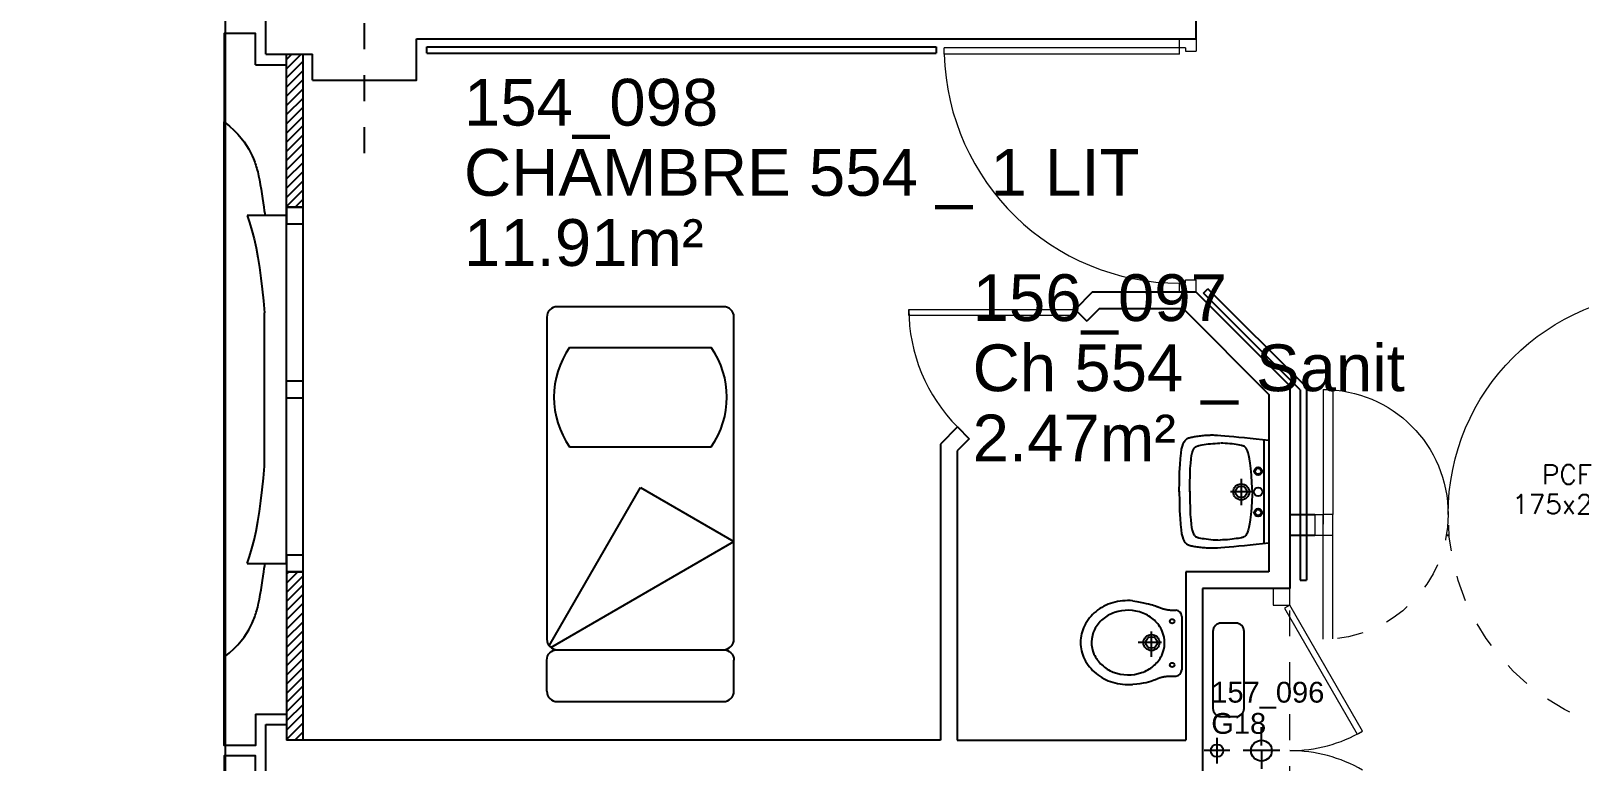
# Model space of a CAD drawing. Header units: metres. Extents: x -5 to 211, y -2 to 116.
# Drawn here: x 151.25 to 158.69, y 96.22 to 99.73 of the extents above; entities that cross this region are included whole.
import ezdxf
from ezdxf.enums import TextEntityAlignment as Align

# ---------------------------------------------------------------- set-up
doc = ezdxf.new("R2010")
doc.units = ezdxf.units.M
doc.header["$MEASUREMENT"] = 0
doc.linetypes.add('CACHÉ', pattern=[0.25, 0.125, -0.125])
doc.linetypes.add('CONTINU', pattern=[0])
doc.layers.get('0').update_dxf_attribs({"linetype": 'CONTINUOUS'})
for name, color, linetype in [('001 axes', 1, 'CONTINUOUS'), ('004 isolation', 7, 'CONTINUOUS'), ('006 sanitaire', 5, 'CONTINUOUS'), ('009 main courante', 171, 'CONTINUOUS'), ('400 Lits', 150, 'CONTINUOUS'), ('A_CHASS', 4, 'CONTINUOUS'), ('A_Etiqu_Gaine', 8, 'CONTINUOUS'), ('A_Etiqu_Gaine_code', 8, 'CONTINUOUS'), ('A_Etiqu_Local', 8, 'CONTINUOUS'), ('A_MURS_ALÈG', 7, 'CONTINU'), ('A_MURS_CLOI', 7, 'CONTINUOUS'), ('A_MURS_STRU', 7, 'CONTINU'), ('CONTOUR', 54, 'CONTINUOUS')]:
    doc.layers.add(name, color=color, linetype=linetype)
doc.layers.add('A_PORT', color=8, linetype='CONTINUOUS', lineweight=0)
doc.styles.add('Attribut', font='arial.ttf')
doc.styles.add('ROMANS8', font='romans8.shx', dxfattribs={"height": 50})

# ---------------------------------------------------------------- blocks, each defined once
blk = doc.blocks.new('A_Etiqu_Local')
at = {"style": 'Attribut', "flags": 1}
for tag, p in [('CODE_HOPITAL', (-0.4463, 1.9645)), ('CODE_SITE', (-0.4463, 1.7395)), ('CODE_BATIMENT', (-0.4463, 1.5145)), ('CODE_SECTEUR', (-0.4463, 1.2895)), ('CODE_ETAGE', (-0.4463, 1.0645)), ('NOM_NORMALISE', (-0.4463, -0.843)), ('SECTEUR_ACTIVITE', (-0.4463, -1.068)), ('SOUS_SECTEUR_ACTIVITE', (-0.4463, -1.293)), ('VOLUME', (-0.4463, -1.518)), ('SERVICE', (-0.4463, -1.743)), ('CODE_UG', (-0.4463, -1.968)), ('CODE_UA', (-0.4463, -2.193)), ('CODE_POLE', (-0.4463, -2.418)), ('OCCUPANT_EXTERNE', (-0.4463, -2.643)), ('DISPONIBILITE', (-0.4463, -2.868)), ('ACCES_HANDICAPES', (-0.4463, -3.093)), ('NATURE_SOL', (-0.4463, -3.318)), ('RISQUE_LABORATOIRE', (-0.4463, -3.543)), ('AMIANTE', (-0.4463, -3.768))]:
    blk.add_attdef(tag, p, '', height=0.15, dxfattribs=at)
at = {"layer": 'A_Etiqu_Local', "style": 'Attribut'}
for tag, p in [('CODE_PIECE', (-0.4437, 0.5281)), ('NOM_USAGE', (-0.4437, 0.1906)), ('SURFACE', (-0.4437, -0.1469))]:
    blk.add_attdef(tag, p, '', height=0.225, dxfattribs=at)
blk = doc.blocks.new('A_Etiqu_Gaine')
at = {"style": 'Attribut', "flags": 1}
for tag, p in [('CODE_HOPITAL', (-0.4323, 0.8651)), ('CODE_SITE', (-0.4323, 0.7151)), ('CODE_BATIMENT', (-0.4323, 0.5651)), ('CODE_SECTEUR', (-0.4323, 0.4151)), ('CODE_ETAGE', (-0.4323, 0.2651)), ('NOM_NORMALISE', (-0.4323, -0.3349)), ('SECTEUR_ACTIVITE', (-0.4323, -0.4849)), ('SOUS_SECTEUR_ACTIVITE', (-0.4323, -0.6349)), ('SURFACE', (-0.4323, -0.7849)), ('CODE_UG', (-0.4323, -0.9349)), ('CODE_POLE', (-0.4323, -1.0849)), ('AMIANTE', (-0.4323, -1.2349))]:
    blk.add_attdef(tag, p, '', height=0.1, dxfattribs=at)
at = {"layer": 'A_Etiqu_Gaine', "style": 'Attribut'}
blk.add_attdef('NOM_USAGE', (-0.4323, -0.1849), '', height=0.1, dxfattribs=at)
at = {"layer": 'A_Etiqu_Gaine_code', "style": 'Attribut'}
blk.add_attdef('CODE_PIECE', (-0.4323, -0.0349), '', height=0.1, dxfattribs=at)
blk = doc.blocks.new('-P175bt10')
at = {"layer": 'A_PORT', "linetype": 'Continuous'}
for p, q in [((0.0408, 1.1675), (0.0408, 0.1)), ((0.0875, 1.1665), (0.0875, 0.1)), ((1.6625, 0.699), (1.6625, 0.1)), ((1.7092, 0.7008), (1.7092, 0.1)), ((0, 0.1), (0, 0)), ((0, 0.1), (0.0408, 0.1)), ((0.0408, 0.1), (0.0875, 0.1)), ((0.0408, 0.1), (0.0408, 0.0533)), ((0.0408, -0.9675), (0.0408, 0.1)), ((0.0875, -0.9665), (0.0875, 0.1)), ((1.6625, 0.1), (1.7092, 0.1)), ((1.6625, -0.499), (1.6625, 0.1)), ((1.7092, 0.1), (1.7092, 0.0533)), ((1.75, 0.1), (1.7092, 0.1)), ((1.7092, -0.5008), (1.7092, 0.1)), ((1.75, 0.1), (1.75, 0))]:
    blk.add_line(p, q, dxfattribs=at)
at = {"layer": 'A_PORT'}
for p, q in [((0, 0), (0.0875, 0)), ((1.75, 0), (1.6625, 0))]:
    blk.add_line(p, q, dxfattribs=at)
at = {"layer": 'A_PORT', "linetype": 'Continuous'}
for centre, radius, start, end in [((0.0408, 0.1), 1.0675, 0, 90), ((1.7092, 0.1), 0.6008, 90, 180)]:
    blk.add_arc(centre, radius, start, end, dxfattribs=at)
at = {"layer": 'A_PORT', "linetype": 'CACHÉ'}
for centre, radius, start, end in [((0.0408, 0.1), 1.0675, 270, 0), ((1.7092, 0.1), 0.6008, 180, 270)]:
    blk.add_arc(centre, radius, start, end, dxfattribs=at)
at = {"layer": 'A_PORT', "linetype": 'Continuous', "style": 'ROMANS8'}
for tag, p in [('PCF', (0.5371, 0.2448)), ('175X204', (0.5272, 0.1021))]:
    blk.add_attdef(tag, text='', height=0.0933, dxfattribs=at).set_placement(p, align=Align.CENTER)

msp = doc.modelspace()

# ---------------------------------------------------------------- linework, layer by layer
at = {"layer": '001 axes', "color": 8, "linetype": 'CACHÉ'}
msp.add_line((152.8502, 99.1461), (152.8502, 100.3461), dxfattribs=at)
at = {"layer": '004 isolation', "color": 8, "linetype": 'Continuous'}
for p, q in [((152.5008, 99.6216), (152.4752, 99.596)), ((152.4752, 99.5518), (152.545, 99.6216)), ((152.4752, 99.6216), (152.5552, 99.6216)), ((152.4752, 98.8858), (152.4752, 99.6216)), ((152.5552, 99.5876), (152.4752, 99.5076)), ((152.5552, 98.8858), (152.5552, 99.6216)), ((152.4752, 99.4634), (152.5552, 99.5434)), ((152.5552, 99.4992), (152.4752, 99.4192)), ((152.4752, 99.375), (152.5552, 99.455)), ((152.5552, 99.4108), (152.4752, 99.3308)), ((152.4752, 99.2866), (152.5552, 99.3666)), ((152.5552, 99.3224), (152.4752, 99.2424)), ((152.4752, 99.1982), (152.5552, 99.2782)), ((152.5552, 99.234), (152.4752, 99.154)), ((152.4752, 99.1098), (152.5552, 99.1898)), ((152.5552, 99.1456), (152.4752, 99.0656)), ((152.4752, 99.0214), (152.5552, 99.1014)), ((152.5552, 99.0572), (152.4752, 98.9773)), ((152.4752, 98.933), (152.5552, 99.013)), ((152.5552, 98.9688), (152.4752, 98.8889)), ((152.4752, 98.8858), (152.5552, 98.8858)), ((152.5163, 98.8858), (152.5552, 98.9247)), ((152.4857, 97.1316), (152.4752, 97.1211)), ((152.4752, 97.0769), (152.5299, 97.1316)), ((152.5552, 97.1316), (152.4752, 97.1316)), ((152.4752, 97.1316), (152.4752, 96.3213)), ((152.5552, 97.1127), (152.4752, 97.0327)), ((152.5552, 96.3213), (152.5552, 97.1316)), ((152.4752, 96.9886), (152.5552, 97.0686)), ((152.5552, 97.0244), (152.4752, 96.9444)), ((152.4752, 96.9001), (152.5552, 96.9802)), ((152.5552, 96.936), (152.4752, 96.8559)), ((152.4752, 96.8117), (152.5552, 96.8917)), ((152.5552, 96.8476), (152.4752, 96.7676)), ((152.4752, 96.7234), (152.5552, 96.8034)), ((152.5552, 96.7592), (152.4752, 96.6792)), ((152.4752, 96.635), (152.5552, 96.715)), ((152.5552, 96.6708), (152.4752, 96.5908)), ((152.4752, 96.5466), (152.5552, 96.6266)), ((152.5552, 96.5824), (152.4752, 96.5024)), ((152.4752, 96.4582), (152.5552, 96.5382)), ((152.5552, 96.494), (152.4752, 96.414)), ((152.4752, 96.3698), (152.5552, 96.4498)), ((152.5552, 96.4056), (152.4752, 96.3256)), ((152.515, 96.3213), (152.5552, 96.3614)), ((152.5552, 96.3213), (152.4752, 96.3213))]:
    msp.add_line(p, q, dxfattribs=at)
at = {"layer": '006 sanitaire', "color": 8, "linetype": 'Continuous'}
for p, q in [((156.792, 97.7564), (156.7965, 97.763)), ((156.7965, 97.763), (156.7989, 97.7657)), ((156.7989, 97.7657), (156.8014, 97.7682)), ((156.8014, 97.7682), (156.804, 97.7703)), ((156.804, 97.7703), (156.8069, 97.7722)), ((156.8069, 97.7722), (156.81, 97.7739)), ((156.81, 97.7739), (156.8133, 97.7754)), ((156.8133, 97.7754), (156.817, 97.7767)), ((156.817, 97.7767), (156.821, 97.7779)), ((156.821, 97.7779), (156.8255, 97.7791)), ((156.8255, 97.7791), (156.8303, 97.7801)), ((156.8303, 97.7801), (156.8356, 97.7812)), ((156.8356, 97.7812), (156.8414, 97.7822)), ((156.8414, 97.7822), (156.8474, 97.7831)), ((156.8474, 97.7831), (156.8537, 97.784)), ((156.8537, 97.784), (156.8601, 97.7849)), ((156.8601, 97.7849), (156.8667, 97.7857)), ((156.8667, 97.7857), (156.8733, 97.7865)), ((156.8733, 97.7865), (156.8798, 97.7872)), ((156.8798, 97.7872), (156.8862, 97.7878)), ((156.8862, 97.7878), (156.8923, 97.7883)), ((156.8923, 97.7883), (156.8983, 97.7888)), ((156.8983, 97.7888), (156.904, 97.7892)), ((156.904, 97.7892), (156.9096, 97.7895)), ((156.9096, 97.7895), (156.9152, 97.7897)), ((156.9152, 97.7897), (156.9208, 97.7898)), ((156.9208, 97.7898), (156.9266, 97.7898)), ((156.9266, 97.7898), (156.9327, 97.7898)), ((156.9327, 97.7898), (156.9391, 97.7896)), ((156.9391, 97.7896), (156.9459, 97.7893)), ((156.9459, 97.7893), (156.9532, 97.7889)), ((156.9532, 97.7889), (156.9695, 97.7879)), ((156.9695, 97.7879), (156.9881, 97.7864)), ((156.9881, 97.7864), (157.0088, 97.7846)), ((157.0088, 97.7846), (157.0314, 97.7825)), ((157.0314, 97.7825), (157.0559, 97.7801)), ((157.0559, 97.7801), (157.082, 97.7775)), ((157.082, 97.7775), (157.1096, 97.7748)), ((157.1096, 97.7748), (157.1387, 97.7718)), ((157.1387, 97.7718), (157.169, 97.7688)), ((157.169, 97.7688), (157.2004, 97.7657)), ((157.1755, 97.7657), (157.1755, 97.2704)), ((157.2004, 97.7657), (157.2004, 97.2704)), ((156.7747, 97.6775), (156.7774, 97.7018)), ((156.7774, 97.7018), (156.7804, 97.7211)), ((156.7804, 97.7211), (156.7839, 97.7361)), ((156.7839, 97.7361), (156.7878, 97.7477)), ((156.7878, 97.7477), (156.792, 97.7564)), ((156.8259, 97.6745), (156.8283, 97.6909)), ((156.8283, 97.6909), (156.8309, 97.7037)), ((156.8309, 97.7037), (156.8339, 97.7134)), ((156.8339, 97.7134), (156.837, 97.7206)), ((156.837, 97.7206), (156.8403, 97.7261)), ((156.8403, 97.7261), (156.842, 97.7283)), ((156.842, 97.7283), (156.8438, 97.7302)), ((156.8438, 97.7302), (156.8456, 97.7319)), ((156.8456, 97.7319), (156.8476, 97.7333)), ((156.8476, 97.7333), (156.8497, 97.7346)), ((156.8497, 97.7346), (156.852, 97.7357)), ((156.852, 97.7357), (156.8545, 97.7367)), ((156.8545, 97.7367), (156.8572, 97.7376)), ((156.8572, 97.7376), (156.8601, 97.7384)), ((156.8601, 97.7384), (156.8633, 97.7393)), ((156.8633, 97.7393), (156.8707, 97.7408)), ((156.8707, 97.7408), (156.879, 97.7424)), ((156.879, 97.7424), (156.8882, 97.7439)), ((156.8882, 97.7439), (156.8982, 97.7453)), ((156.8982, 97.7453), (156.9087, 97.7466)), ((156.9087, 97.7466), (156.9196, 97.7478)), ((156.9196, 97.7478), (156.9307, 97.7488)), ((156.9307, 97.7488), (156.9418, 97.7496)), ((156.9418, 97.7496), (156.9529, 97.7502)), ((156.9529, 97.7502), (156.9636, 97.7506)), ((156.9787, 97.7502), (156.968, 97.7506)), ((156.9898, 97.7496), (156.9787, 97.7502)), ((157.0009, 97.7488), (156.9898, 97.7496)), ((157.012, 97.7478), (157.0009, 97.7488)), ((157.0229, 97.7466), (157.012, 97.7478)), ((157.0334, 97.7453), (157.0229, 97.7466)), ((157.0433, 97.7439), (157.0334, 97.7453)), ((157.0526, 97.7424), (157.0433, 97.7439)), ((157.0609, 97.7408), (157.0526, 97.7424)), ((157.0682, 97.7393), (157.0609, 97.7408)), ((157.0715, 97.7384), (157.0682, 97.7393)), ((157.0744, 97.7376), (157.0715, 97.7384)), ((157.0771, 97.7367), (157.0744, 97.7376)), ((157.0796, 97.7357), (157.0771, 97.7367)), ((157.0819, 97.7346), (157.0796, 97.7357)), ((157.084, 97.7333), (157.0819, 97.7346)), ((157.0859, 97.7319), (157.084, 97.7333)), ((157.0878, 97.7302), (157.0859, 97.7319)), ((157.0896, 97.7283), (157.0878, 97.7302)), ((157.0913, 97.7261), (157.0896, 97.7283)), ((157.0946, 97.7206), (157.0913, 97.7261)), ((157.0978, 97.7134), (157.0946, 97.7206)), ((157.1009, 97.7037), (157.0978, 97.7134)), ((157.1039, 97.6909), (157.1009, 97.7037)), ((157.1069, 97.6745), (157.1039, 97.6909)), ((156.7707, 97.6111), (156.7725, 97.6475)), ((156.7725, 97.6475), (156.7747, 97.6775)), ((156.8208, 97.597), (156.8221, 97.6282)), ((156.8221, 97.6282), (156.8238, 97.6538)), ((156.8238, 97.6538), (156.8259, 97.6745)), ((157.1098, 97.6538), (157.1069, 97.6745)), ((157.1128, 97.6282), (157.1098, 97.6538)), ((157.1157, 97.597), (157.1128, 97.6282)), ((156.7687, 97.5161), (156.7694, 97.5675)), ((156.7694, 97.5675), (156.7707, 97.6111)), ((156.8195, 97.5158), (156.8199, 97.5598)), ((156.8199, 97.5598), (156.8208, 97.597)), ((157.0669, 97.5793), (157.0669, 97.4529)), ((157.1186, 97.5598), (157.1157, 97.597)), ((157.1216, 97.5158), (157.1186, 97.5598)), ((156.7687, 97.52), (156.7694, 97.4686)), ((156.7694, 97.4686), (156.7707, 97.425)), ((156.8195, 97.5192), (156.8199, 97.4752)), ((156.8199, 97.4752), (156.8208, 97.438)), ((157.1179, 97.5161), (157.0158, 97.5161)), ((157.1186, 97.4752), (157.1157, 97.438)), ((157.1216, 97.5192), (157.1186, 97.4752)), ((156.7707, 97.425), (156.7725, 97.3886)), ((156.8208, 97.438), (156.8221, 97.4069)), ((156.8221, 97.4069), (156.8238, 97.3813)), ((157.1128, 97.4069), (157.1098, 97.3813)), ((157.1157, 97.438), (157.1128, 97.4069)), ((156.7725, 97.3886), (156.7747, 97.3586)), ((156.7747, 97.3586), (156.7774, 97.3343)), ((156.7774, 97.3343), (156.7804, 97.315)), ((156.8238, 97.3813), (156.8259, 97.3606)), ((156.8259, 97.3606), (156.8283, 97.3441)), ((156.8283, 97.3441), (156.8309, 97.3314)), ((156.8309, 97.3314), (156.8339, 97.3217)), ((156.8339, 97.3217), (156.837, 97.3144)), ((157.0978, 97.3217), (157.0946, 97.3144)), ((157.1009, 97.3314), (157.0978, 97.3217)), ((157.1039, 97.3441), (157.1009, 97.3314)), ((157.1069, 97.3606), (157.1039, 97.3441)), ((157.1098, 97.3813), (157.1069, 97.3606)), ((156.7804, 97.315), (156.7839, 97.2999)), ((156.7839, 97.2999), (156.7878, 97.2884)), ((156.7878, 97.2884), (156.792, 97.2797)), ((156.792, 97.2797), (156.7965, 97.2731)), ((156.7965, 97.2731), (156.7989, 97.2704)), ((156.7989, 97.2704), (156.8014, 97.2679)), ((156.8014, 97.2679), (156.804, 97.2658)), ((156.804, 97.2658), (156.8069, 97.2639)), ((156.8069, 97.2639), (156.81, 97.2622)), ((156.81, 97.2622), (156.8133, 97.2607)), ((156.8133, 97.2607), (156.817, 97.2594)), ((156.817, 97.2594), (156.821, 97.2581)), ((156.821, 97.2581), (156.8255, 97.257)), ((156.8255, 97.257), (156.8303, 97.256)), ((156.8303, 97.256), (156.8356, 97.2549)), ((156.8356, 97.2549), (156.8414, 97.2539)), ((156.837, 97.3144), (156.8403, 97.309)), ((156.8403, 97.309), (156.842, 97.3068)), ((156.8414, 97.2539), (156.8474, 97.253)), ((156.842, 97.3068), (156.8438, 97.3049)), ((156.8438, 97.3049), (156.8456, 97.3032)), ((156.8456, 97.3032), (156.8476, 97.3017)), ((156.8474, 97.253), (156.8537, 97.2521)), ((156.8476, 97.3017), (156.8497, 97.3004)), ((156.8497, 97.3004), (156.852, 97.2993)), ((156.852, 97.2993), (156.8545, 97.2983)), ((156.8537, 97.2521), (156.8601, 97.2512)), ((156.8545, 97.2983), (156.8572, 97.2974)), ((156.8572, 97.2974), (156.8601, 97.2966)), ((156.8601, 97.2966), (156.8633, 97.2958)), ((156.8601, 97.2512), (156.8667, 97.2504)), ((156.8633, 97.2958), (156.8707, 97.2942)), ((156.8667, 97.2504), (156.8733, 97.2496)), ((156.8707, 97.2942), (156.879, 97.2926)), ((156.8733, 97.2496), (156.8798, 97.2489)), ((156.879, 97.2926), (156.8883, 97.2911)), ((156.8798, 97.2489), (156.8862, 97.2483)), ((156.8862, 97.2483), (156.8923, 97.2478)), ((156.8883, 97.2911), (156.8983, 97.2897)), ((156.8923, 97.2478), (156.8983, 97.2473)), ((156.8983, 97.2897), (156.909, 97.2884)), ((156.8983, 97.2473), (156.904, 97.2469)), ((156.904, 97.2469), (156.9096, 97.2466)), ((156.909, 97.2884), (156.92, 97.2873)), ((156.9096, 97.2466), (156.9152, 97.2464)), ((156.9152, 97.2464), (156.9208, 97.2463)), ((156.92, 97.2873), (156.9314, 97.2862)), ((156.9208, 97.2463), (156.9266, 97.2463)), ((156.9266, 97.2463), (156.9327, 97.2463)), ((156.9314, 97.2862), (156.9429, 97.2854)), ((156.9327, 97.2463), (156.9391, 97.2465)), ((156.9391, 97.2465), (156.9459, 97.2468)), ((156.9429, 97.2854), (156.9545, 97.2848)), ((156.9459, 97.2468), (156.9532, 97.2472)), ((156.9532, 97.2472), (156.9695, 97.2482)), ((156.9545, 97.2848), (156.9658, 97.2844)), ((156.9771, 97.2848), (156.9658, 97.2844)), ((156.9695, 97.2482), (156.9881, 97.2497)), ((156.9886, 97.2854), (156.9771, 97.2848)), ((156.9881, 97.2497), (157.0088, 97.2515)), ((157.0002, 97.2862), (156.9886, 97.2854)), ((157.0115, 97.2873), (157.0002, 97.2862)), ((157.0088, 97.2515), (157.0314, 97.2536)), ((157.0226, 97.2884), (157.0115, 97.2873)), ((157.0333, 97.2897), (157.0226, 97.2884)), ((157.0314, 97.2536), (157.0559, 97.256)), ((157.0433, 97.2911), (157.0333, 97.2897)), ((157.0526, 97.2926), (157.0433, 97.2911)), ((157.0609, 97.2942), (157.0526, 97.2926)), ((157.0559, 97.256), (157.082, 97.2586)), ((157.0682, 97.2958), (157.0609, 97.2942)), ((157.0715, 97.2966), (157.0682, 97.2958)), ((157.0744, 97.2974), (157.0715, 97.2966)), ((157.0771, 97.2983), (157.0744, 97.2974)), ((157.0796, 97.2993), (157.0771, 97.2983)), ((157.0819, 97.3004), (157.0796, 97.2993)), ((157.084, 97.3017), (157.0819, 97.3004)), ((157.082, 97.2586), (157.1096, 97.2613)), ((157.0859, 97.3032), (157.084, 97.3017)), ((157.0878, 97.3049), (157.0859, 97.3032)), ((157.0896, 97.3068), (157.0878, 97.3049)), ((157.0913, 97.309), (157.0896, 97.3068)), ((157.0946, 97.3144), (157.0913, 97.309)), ((157.1096, 97.2613), (157.1387, 97.2643)), ((157.1387, 97.2643), (157.169, 97.2673)), ((157.169, 97.2673), (157.2004, 97.2704)), ((156.5448, 96.9914), (156.5641, 96.9885)), ((156.5641, 96.9885), (156.5813, 96.9856)), ((156.5813, 96.9856), (156.5965, 96.9827)), ((156.5965, 96.9827), (156.6098, 96.9799)), ((156.6098, 96.9799), (156.6215, 96.9772)), ((156.6215, 96.9772), (156.6316, 96.9745)), ((156.6316, 96.9745), (156.6404, 96.972)), ((156.6404, 96.972), (156.648, 96.9696)), ((156.648, 96.9696), (156.6546, 96.9674)), ((156.6546, 96.9674), (156.6603, 96.9654)), ((156.6603, 96.9654), (156.6629, 96.9644)), ((156.6629, 96.9644), (156.6654, 96.9635)), ((156.6654, 96.9635), (156.6677, 96.9626)), ((156.6677, 96.9626), (156.6699, 96.9618)), ((156.6699, 96.9618), (156.6721, 96.961)), ((156.6721, 96.961), (156.6742, 96.9602)), ((156.6742, 96.9602), (156.6762, 96.9594)), ((156.6762, 96.9594), (156.6783, 96.9587)), ((156.6783, 96.9587), (156.6803, 96.9579)), ((156.6803, 96.9579), (156.6824, 96.9572)), ((156.6824, 96.9572), (156.6845, 96.9565)), ((156.6845, 96.9565), (156.6867, 96.9558)), ((156.6867, 96.9558), (156.6889, 96.955)), ((156.6889, 96.955), (156.6912, 96.9543)), ((156.6912, 96.9543), (156.6934, 96.9537)), ((156.6934, 96.9537), (156.6957, 96.953)), ((156.6957, 96.953), (156.698, 96.9524)), ((156.698, 96.9524), (156.7003, 96.9518)), ((156.7003, 96.9518), (156.7025, 96.9512)), ((156.7025, 96.9512), (156.7048, 96.9507)), ((156.7048, 96.9507), (156.7092, 96.9498)), ((156.7092, 96.9498), (156.7136, 96.9491)), ((156.7136, 96.9491), (156.7179, 96.9486)), ((156.7179, 96.9486), (156.7221, 96.9482)), ((156.7221, 96.9482), (156.7264, 96.9479)), ((156.7264, 96.9479), (156.7307, 96.9477)), ((156.7307, 96.9477), (156.7351, 96.9475)), ((156.7351, 96.9475), (156.7395, 96.9475)), ((156.7395, 96.9475), (156.7441, 96.9475)), ((156.7441, 96.9475), (156.7489, 96.9475)), ((156.7489, 96.9475), (156.752, 96.9473)), ((156.7809, 96.9174), (156.7809, 96.6602)), ((157.0409, 96.8848), (156.9709, 96.8848)), ((156.6351, 96.7228), (156.6351, 96.8449)), ((156.9309, 96.8448), (156.9309, 96.4748)), ((157.0809, 96.4748), (157.0809, 96.8448)), ((156.6839, 96.7912), (156.5716, 96.7912)), ((156.5448, 96.591), (156.5641, 96.5927)), ((156.5641, 96.5927), (156.5813, 96.5948)), ((156.5813, 96.5948), (156.5965, 96.5972)), ((156.5965, 96.5972), (156.6098, 96.5999)), ((156.6098, 96.5999), (156.6215, 96.6027)), ((156.6215, 96.6027), (156.6316, 96.6057)), ((156.6316, 96.6057), (156.6404, 96.6086)), ((156.6404, 96.6086), (156.648, 96.6114)), ((156.648, 96.6114), (156.6546, 96.6141)), ((156.6546, 96.6141), (156.6603, 96.6165)), ((156.6603, 96.6165), (156.6629, 96.6176)), ((156.6629, 96.6176), (156.6654, 96.6186)), ((156.6654, 96.6186), (156.6677, 96.6196)), ((156.6677, 96.6196), (156.6699, 96.6205)), ((156.6699, 96.6205), (156.6721, 96.6213)), ((156.6721, 96.6213), (156.6742, 96.622)), ((156.6742, 96.622), (156.6762, 96.6227)), ((156.6762, 96.6227), (156.6783, 96.6234)), ((156.6783, 96.6234), (156.6803, 96.624)), ((156.6803, 96.624), (156.6824, 96.6246)), ((156.6824, 96.6246), (156.6845, 96.6251)), ((156.6845, 96.6251), (156.6867, 96.6256)), ((156.6867, 96.6256), (156.6889, 96.6261)), ((156.6889, 96.6261), (156.6912, 96.6265)), ((156.6912, 96.6265), (156.6934, 96.6269)), ((156.6934, 96.6269), (156.6957, 96.6273)), ((156.6957, 96.6273), (156.698, 96.6276)), ((156.698, 96.6276), (156.7003, 96.6279)), ((156.7003, 96.6279), (156.7025, 96.6282)), ((156.7025, 96.6282), (156.7048, 96.6284)), ((156.7048, 96.6284), (156.7092, 96.6289)), ((156.7092, 96.6289), (156.7136, 96.6292)), ((156.7136, 96.6292), (156.7179, 96.6295)), ((156.7179, 96.6295), (156.7221, 96.6297)), ((156.7221, 96.6297), (156.7264, 96.6299)), ((156.7264, 96.6299), (156.7307, 96.63)), ((156.7307, 96.63), (156.7351, 96.63)), ((156.7351, 96.63), (156.7395, 96.6301)), ((156.7395, 96.6301), (156.7441, 96.6301)), ((156.7441, 96.6301), (156.7489, 96.6301)), ((156.7489, 96.6301), (156.752, 96.6302)), ((156.9709, 96.4348), (157.0409, 96.4348)), ((157.1642, 96.2964), (157.1642, 96.3843)), ((156.9504, 96.3328), (156.9504, 96.2099)), ((157.0119, 96.2713), (156.8889, 96.2713)), ((157.252, 96.2713), (157.0763, 96.2713)), ((157.1642, 96.2713), (157.1642, 96.1835))]:
    msp.add_line(p, q, dxfattribs=at)
for centre, radius in [((157.1483, 97.6156), 0.0189), ((157.1483, 97.6156), 0.0144), ((157.0669, 97.5161), 0.0387), ((157.0669, 97.5161), 0.0274), ((157.1483, 97.5161), 0.0204), ((157.1483, 97.4166), 0.0189), ((157.1483, 97.4166), 0.0144), ((156.7348, 96.8937), 0.0105), ((156.6351, 96.7912), 0.0383), ((156.6351, 96.7912), 0.0276), ((156.7348, 96.6838), 0.0105), ((156.9504, 96.2713), 0.03), ((157.1642, 96.2713), 0.05)]:
    msp.add_circle(centre, radius, dxfattribs=at)
for centre, radius, start, end in [((156.5138, 96.76), 0.232, 106.22047, 128.6625), ((156.5215, 96.7335), 0.2596, 85.01901, 106.2201), ((156.5219, 96.7479), 0.1986, 68.71824, 108.91928), ((156.7509, 96.9174), 0.03, 359.99998, 87.81649), ((156.473, 96.7922), 0.1787, 153.37719, 180.00017), ((156.4981, 96.7796), 0.2069, 128.66238, 153.37704), ((156.5029, 96.783), 0.1581, 130.26863, 153.69085), ((156.5146, 96.7692), 0.1761, 108.90989, 130.26754), ((156.5301, 96.7689), 0.1761, 47.36056, 68.7182), ((156.5423, 96.7821), 0.1581, 23.93878, 47.36099), ((156.9709, 96.8448), 0.04, 90.00067, 180.00076), ((157.0409, 96.8448), 0.04, 359.99924, 89.99933), ((156.4846, 96.792), 0.1377, 153.69025, 203.91568), ((156.5609, 96.7904), 0.1377, 333.69118, 23.93902), ((156.4738, 96.7922), 0.1796, 180.00058, 206.51909), ((156.5033, 96.8003), 0.1581, 203.93805, 227.36027), ((156.5426, 96.7995), 0.1581, 310.26793, 333.69014), ((156.5008, 96.8057), 0.2098, 206.51856, 231.02116), ((156.5155, 96.8135), 0.1761, 227.36056, 248.7182), ((156.5237, 96.8345), 0.1986, 248.71824, 288.88532), ((156.531, 96.8132), 0.1761, 288.90989, 310.26754), ((156.7509, 96.6602), 0.03, 272.18353, 359.99998), ((156.5166, 96.8252), 0.2348, 231.02184, 253.30087), ((156.5238, 96.8493), 0.26, 253.30015, 274.46284), ((156.9709, 96.4748), 0.04, 180.00067, 270.00076), ((157.0409, 96.4748), 0.04, 270.00077, 0.00066)]:
    msp.add_arc(centre, radius, start, end, dxfattribs=at)
at = {"layer": '009 main courante', "color": 8, "linetype": 'Continuous'}
for p, q in [((153.1502, 99.6563), (155.6004, 99.6563)), ((153.1502, 99.6263), (153.1502, 99.6563)), ((153.1502, 99.6263), (155.6004, 99.6263)), ((155.6004, 99.6563), (155.6004, 99.6263)), ((156.8858, 98.4725), (156.907, 98.4937)), ((157.3504, 98.0078), (156.8858, 98.4725)), ((157.3804, 98.0203), (156.907, 98.4937)), ((157.3504, 98.0078), (157.3504, 97.0918)), ((157.3804, 98.0203), (157.3804, 97.0918)), ((157.3504, 97.0919), (157.3804, 97.0918))]:
    msp.add_line(p, q, dxfattribs=at)
at = {"layer": '400 Lits', "color": 8, "linetype": 'Continuous'}
for p, q in [((153.8363, 98.2104), (154.5179, 98.2104)), ((153.8363, 97.7333), (154.5179, 97.7333)), ((153.738, 96.776), (154.1771, 97.5366)), ((154.1771, 97.5366), (154.6271, 97.2767)), ((153.746, 96.768), (154.6271, 97.2767)), ((153.7771, 96.7571), (154.5771, 96.7571)), ((153.7271, 96.5571), (153.7271, 96.7071)), ((154.6271, 96.5571), (154.6271, 96.7071))]:
    msp.add_line(p, q, dxfattribs=at)
for points in [[(154.6271, 96.8069), (154.6271, 98.3571, 0.414213), (154.5771, 98.4071), (153.7771, 98.4071, 0.414214), (153.7271, 98.3571), (153.7271, 96.8069)], [(153.7271, 96.8071, 0.414213), (153.7771, 96.7571), (154.5771, 96.7571, 0.414214), (154.6271, 96.8071)], [(153.7271, 96.7071, -0.414214), (153.7771, 96.7571), (154.5771, 96.7571, -0.414214), (154.6271, 96.7071)], [(153.7271, 96.5571, 0.414213), (153.7771, 96.5071), (154.5771, 96.5071, 0.414214), (154.6271, 96.5571)]]:
    msp.add_lwpolyline(points, format="xyb", dxfattribs=at)
for start, end in [(145.00777, 214.99254), (325.00791, 34.99193)]:
    msp.add_arc((154.1771, 97.9718), 0.416, start, end, dxfattribs=at)
at = {"layer": 'A_CHASS', "color": 8, "linetype": 'Continuous'}
msp.add_line((152.5552, 97.2116), (152.5552, 98.8058), dxfattribs=at)
for points in [[(152.2852, 97.1717), (152.4752, 97.1717), (152.4752, 98.8458), (152.2852, 98.8458)], [(152.5552, 98.0487), (152.4752, 98.0487)], [(152.4752, 97.9687), (152.5552, 97.9687)]]:
    msp.add_lwpolyline(points, dxfattribs=at)
at = {"layer": 'A_MURS_ALÈG', "color": 8, "ltscale": 200}
for p, q in [((152.1752, 96.7216), (152.1752, 99.2958)), ((152.3686, 97.6393), (152.3686, 98.3781))]:
    msp.add_line(p, q, dxfattribs=at)
for points in [[(152.2852, 98.8458), (152.2977, 98.8117), (152.309, 98.7743), (152.3194, 98.7339), (152.3287, 98.6905), (152.3372, 98.6443), (152.3449, 98.5956), (152.3518, 98.5444), (152.358, 98.491), (152.3636, 98.4355), (152.3686, 98.3781)], [(152.2852, 97.1717), (152.2977, 97.2058), (152.309, 97.2431), (152.3194, 97.2836), (152.3287, 97.3269), (152.3372, 97.3731), (152.3449, 97.4218), (152.3518, 97.4729), (152.358, 97.5264), (152.3636, 97.5819), (152.3686, 97.6393)]]:
    msp.add_lwpolyline(points, dxfattribs=at)
at = {"layer": 'A_MURS_CLOI', "color": 8, "linetype": 'Continuous'}
for p, q in [((156.8504, 99.6959), (156.8504, 99.7964)), ((153.1002, 99.6961), (156.8504, 99.6961)), ((156.3504, 98.4762), (156.2682, 98.394)), ((156.8504, 98.4762), (156.3504, 98.4762)), ((156.8504, 98.4762), (157.3004, 98.0262)), ((156.2682, 98.394), (156.3248, 98.3375)), ((156.3835, 98.3962), (156.3248, 98.3375)), ((156.789, 98.3962), (156.3835, 98.3962)), ((156.789, 98.3962), (157.2004, 97.9848)), ((157.3004, 98.0262), (157.3004, 97.0513)), ((157.2004, 97.9848), (157.2004, 97.1313)), ((155.7026, 97.8283), (155.6204, 97.7462)), ((155.7591, 97.7718), (155.7004, 97.713)), ((155.7026, 97.8283), (155.7591, 97.7718)), ((155.6204, 97.7462), (155.6204, 96.3213)), ((155.7004, 97.713), (155.7004, 96.3213)), ((157.2004, 97.1313), (156.8009, 97.1313)), ((156.8009, 97.1313), (156.8009, 96.3213)), ((157.3004, 97.0513), (156.8809, 97.0513)), ((156.8809, 97.0513), (156.8809, 95.4913)), ((155.6204, 96.3213), (152.4752, 96.3213)), ((155.7004, 96.3213), (156.8009, 96.3213))]:
    msp.add_line(p, q, dxfattribs=at)
at = {"layer": 'A_MURS_CLOI', "color": 8}
for p, q in [((157.3001, 97.408), (157.4206, 97.408)), ((157.3001, 97.308), (157.4206, 97.308)), ((158.0539, 97.308), (158.067, 97.308))]:
    msp.add_line(p, q, dxfattribs=at)
at = {"layer": 'A_MURS_CLOI', "color": 8, "linetype": 'Continuous'}
for points in [[(152.4752, 98.8058), (152.5552, 98.8058), (152.5552, 98.8858), (152.4752, 98.8858)], [(152.4752, 97.1316), (152.5552, 97.1316), (152.5552, 97.2116), (152.4752, 97.2116)]]:
    msp.add_lwpolyline(points, close=True, dxfattribs=at)
at = {"layer": 'A_MURS_STRU', "color": 8, "linetype": 'Continuous'}
for p, q in [((152.3752, 99.6216), (152.3752, 99.8713)), ((152.3252, 99.5709), (152.4752, 99.5709)), ((152.3752, 99.6216), (152.6002, 99.6216)), ((152.4752, 98.8458), (152.4752, 99.5709)), ((152.6002, 99.4961), (152.6002, 99.6216)), ((152.3752, 97.1716), (152.4752, 97.1716)), ((152.4752, 97.1716), (152.4752, 96.4465)), ((152.3252, 96.4465), (152.4752, 96.4465)), ((152.3752, 96.1467), (152.3752, 96.3964)), ((152.3752, 96.3964), (152.4752, 96.3964))]:
    msp.add_line(p, q, dxfattribs=at)
for points in [[(152.3252, 99.5709), (152.3252, 99.7208), (152.1752, 99.7208), (152.1752, 99.2958)], [(152.6002, 99.4961), (153.1002, 99.4961), (153.1002, 99.6961)], [(152.1752, 99.2958), (152.2001, 99.2755), (152.2218, 99.2557), (152.2407, 99.2365), (152.2571, 99.2178), (152.2711, 99.1998), (152.2831, 99.1822), (152.2933, 99.1652), (152.3021, 99.1488), (152.3096, 99.1328), (152.3162, 99.1175), (152.3162, 99.1175), (152.3192, 99.1099), (152.3221, 99.1025), (152.3248, 99.0951), (152.3274, 99.0875), (152.3298, 99.0799), (152.3322, 99.072), (152.3345, 99.0638), (152.3367, 99.0554), (152.3388, 99.0465), (152.341, 99.0371), (152.341, 99.0371), (152.3451, 99.0168), (152.349, 98.995), (152.3528, 98.9724), (152.3564, 98.9495), (152.3598, 98.9272), (152.3629, 98.9059), (152.3657, 98.8865), (152.3683, 98.8696), (152.3705, 98.8557), (152.3724, 98.8457)], [(152.1752, 96.7216), (152.2001, 96.7419), (152.2218, 96.7617), (152.2407, 96.7809), (152.2571, 96.7995), (152.2711, 96.8176), (152.2831, 96.8352), (152.2933, 96.8522), (152.3021, 96.8686), (152.3096, 96.8845), (152.3162, 96.8999), (152.3162, 96.8999), (152.3192, 96.9074), (152.3221, 96.9149), (152.3248, 96.9223), (152.3274, 96.9299), (152.3298, 96.9375), (152.3322, 96.9454), (152.3345, 96.9535), (152.3367, 96.962), (152.3388, 96.9709), (152.341, 96.9803), (152.341, 96.9803), (152.3451, 97.0006), (152.349, 97.0224), (152.3528, 97.045), (152.3564, 97.0678), (152.3598, 97.0902), (152.3629, 97.1114), (152.3657, 97.1309), (152.3683, 97.1478), (152.3705, 97.1616), (152.3724, 97.1717)], [(152.3252, 96.4465), (152.3252, 96.2966), (152.1752, 96.2966), (152.1752, 96.7216)], [(152.3252, 96.0961), (152.3252, 96.246), (152.1752, 96.246), (152.1752, 95.821)]]:
    msp.add_lwpolyline(points, dxfattribs=at)
at = {"layer": 'A_PORT', "color": 8, "linetype": 'Continuous'}
for p, q in [((156.7982, 99.6521), (155.6388, 99.6521)), ((155.6388, 99.6221), (155.6388, 99.6521)), ((156.8504, 99.6959), (156.7704, 99.6959)), ((156.7704, 99.6221), (156.7704, 99.6959)), ((156.7982, 99.6521), (156.7982, 99.6361)), ((156.7982, 99.6361), (156.8504, 99.6361)), ((156.8504, 99.6959), (156.8504, 99.6361)), ((156.7704, 99.6221), (155.6388, 99.6221)), ((156.7704, 98.5201), (156.7982, 98.5201)), ((156.7704, 98.4762), (156.7704, 98.5201)), ((156.7982, 98.5361), (156.8504, 98.5361)), ((156.7982, 98.5201), (156.7982, 98.5361)), ((156.8504, 98.4762), (156.8504, 98.5361)), ((156.8504, 98.4762), (156.7704, 98.4762)), ((155.4682, 98.364), (155.4682, 98.394)), ((155.4682, 98.394), (156.2682, 98.394)), ((156.2682, 98.364), (155.4682, 98.364)), ((156.2682, 98.394), (156.2682, 98.364)), ((157.3004, 97.0513), (157.2204, 97.0513)), ((157.2204, 97.0513), (157.2204, 96.9713)), ((157.3004, 96.9713), (157.3004, 97.0513)), ((157.2204, 96.9713), (157.3004, 96.9713)), ((157.3004, 96.9713), (157.2744, 96.9563)), ((157.2744, 96.9563), (157.6244, 96.35)), ((157.6504, 96.365), (157.3004, 96.9713)), ((157.6244, 96.35), (157.6504, 96.365))]:
    msp.add_line(p, q, dxfattribs=at)
at = {"layer": 'A_PORT', "color": 8, "linetype": 'CACHÉ'}
msp.add_line((157.3004, 95.5713), (157.3004, 96.9713), dxfattribs=at)
at = {"layer": 'A_PORT', "color": 8, "linetype": 'Continuous'}
for centre, radius, start, end in [((156.7704, 99.6521), 1.132, 181.51862, 270), ((156.2682, 98.394), 0.8, 180.00002, 225.00005), ((157.3004, 96.9713), 0.7, 270, 300), ((157.3004, 95.5713), 0.7, 59.99999, 90)]:
    msp.add_arc(centre, radius, start, end, dxfattribs=at)
at = {"layer": 'CONTOUR', "color": 8}
msp.add_lwpolyline([(167.2905, 74.5461), (167.2905, 92.6961), (175.9799, 92.6961), (175.9799, 114.2961), (168.8499, 114.2961), (168.8499, 113.5461), (167.0999, 113.5461), (167.0999, 115.9463), (152.4999, 115.9461), (152.4999, 108.7461), (153.2002, 108.7461), (153.2002, 106.9961), (152.1802, 106.9961), (152.1802, 92.6461), (143.8002, 92.6462), (143.8002, 78.0461)], dxfattribs=at)

# ---------------------------------------------------------------- block references
at = {"layer": 'A_Etiqu_Gaine', "color": 8}
ref = msp.add_blockref('A_Etiqu_Gaine', (157.3552, 96.5372), dxfattribs=at)
ref.add_attrib('CODE_PIECE', '157_096', (156.9229, 96.5024), dxfattribs={"layer": 'A_Etiqu_Gaine_code', "height": 0.1, "style": 'Attribut'})
ref.add_attrib('NOM_USAGE', 'G18', (156.9229, 96.3524), dxfattribs={"height": 0.1, "style": 'Attribut'})
at = {"layer": 'A_Etiqu_Local', "color": 8}
ref = msp.add_blockref('A_Etiqu_Local', (153.7722, 98.75), dxfattribs=at)
ref.add_attrib('CODE_PIECE', '154_098', (153.3285, 99.2781), dxfattribs={"height": 0.225, "style": 'Attribut'})
ref.add_attrib('NOM_USAGE', 'CHAMBRE 554 _ 1 LIT', (153.3285, 98.9406), dxfattribs={"height": 0.225, "style": 'Attribut'})
ref.add_attrib('SURFACE', '11.91m²', (153.3285, 98.6031), dxfattribs={"height": 0.225, "style": 'Attribut'})
ref = msp.add_blockref('A_Etiqu_Local', (156.2185, 97.8099), dxfattribs=at)
ref.add_attrib('CODE_PIECE', '156_097', (155.7749, 98.338), dxfattribs={"height": 0.225, "style": 'Attribut'})
ref.add_attrib('NOM_USAGE', 'Ch 554 _ Sanit', (155.7749, 98.0005), dxfattribs={"height": 0.225, "style": 'Attribut'})
ref.add_attrib('SURFACE', '2.47m²', (155.7749, 97.663), dxfattribs={"height": 0.225, "style": 'Attribut'})
at = {"layer": 'A_PORT', "color": 8}
ref = msp.add_blockref('-P175bt10', (159.1706, 97.308), dxfattribs=dict(at, xscale=-1))
ref.add_attrib('175X204', '175x204', dxfattribs={"linetype": 'Continuous', "height": 0.09333, "style": 'ROMANS8'}).set_placement((158.6434, 97.4101), align=Align.CENTER)
ref.add_attrib('PCF', 'PCF', dxfattribs={"linetype": 'Continuous', "height": 0.09333, "style": 'ROMANS8'}).set_placement((158.6335, 97.5529), align=Align.CENTER)

doc.saveas('drawing.dxf')
